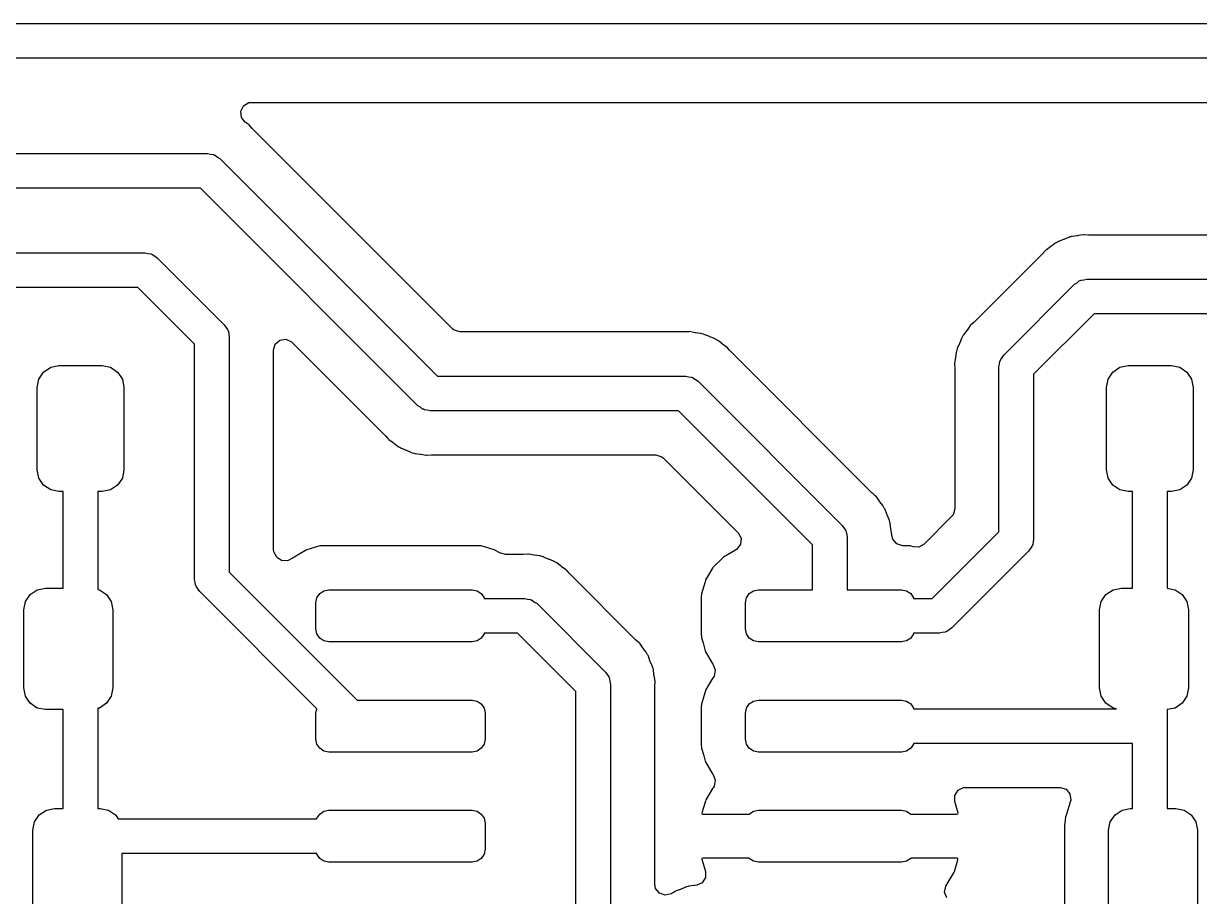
# Model space of a CAD drawing. Extents: x 61 to 228, y -146 to -45.
# Drawn here: x 180.4 to 193.96, y -55.33 to -45.27 of the extents above; entities that cross this region are included whole.
import ezdxf

# ---------------------------------------------------------------- set-up
doc = ezdxf.new("R2010")
doc.units = 0
doc.layers.add('BLACK', color=7, linetype='CONTINUOUS')

msp = doc.modelspace()

# ---------------------------------------------------------------- linework, layer by layer
at = {"layer": 'BLACK', "linetype": 'CONTINUOUS'}
for p, q in [((179.578, -45.266), (225.552, -45.266)), ((225.469, -45.666), (179.661, -45.666)), ((182.907, -46.2774), (182.939, -46.2141)), ((182.939, -46.2141), (183, -46.1782)), ((183, -46.1782), (183.031, -46.1745)), ((183.031, -46.1745), (225.206, -46.1745)), ((182.914, -46.3481), (182.907, -46.2774)), ((182.958, -46.4036), (182.914, -46.3481)), ((183.002, -46.4342), (182.958, -46.4036)), ((183.04, -46.4774), (183.002, -46.4342)), ((183.04, -46.4778), (183.04, -46.4774)), ((183.046, -46.4841), (183.04, -46.4778)), ((185.346, -48.7846), (183.046, -46.4841)), ((179.553, -46.7646), (182.525, -46.7646)), ((182.525, -46.7646), (182.557, -46.7721)), ((182.557, -46.7721), (182.591, -46.7758)), ((182.591, -46.7758), (182.6, -46.782)), ((182.6, -46.782), (182.611, -46.7845)), ((182.611, -46.7845), (182.638, -46.8054)), ((182.638, -46.8054), (182.666, -46.8232)), ((182.666, -46.8232), (185.173, -49.33)), ((182.442, -47.1646), (179.635, -47.1646)), ((184.948, -49.6714), (182.442, -47.1646)), ((192.552, -47.7116), (192.489, -47.7193)), ((192.559, -47.7107), (192.552, -47.7116)), ((192.622, -47.6997), (192.559, -47.7107)), ((192.629, -47.7002), (192.622, -47.6997)), ((192.679, -47.7036), (192.629, -47.7002)), ((192.629, -47.7002), (192.629, -47.7002)), ((192.688, -47.7039), (192.679, -47.7036)), ((194.108, -47.7039), (192.688, -47.7039)), ((192.24, -47.8409), (192.193, -47.8727)), ((192.245, -47.837), (192.24, -47.8409)), ((192.266, -47.8205), (192.245, -47.837)), ((192.29, -47.8027), (192.266, -47.8205)), ((192.296, -47.7981), (192.29, -47.8027)), ((192.29, -47.8027), (192.29, -47.8027)), ((192.303, -47.795), (192.296, -47.7981)), ((192.305, -47.7937), (192.303, -47.795)), ((192.32, -47.7855), (192.305, -47.7937)), ((192.322, -47.7842), (192.32, -47.7855)), ((192.328, -47.7799), (192.322, -47.7842)), ((192.335, -47.7772), (192.328, -47.7799)), ((192.388, -47.7573), (192.335, -47.7772)), ((192.335, -47.7772), (192.335, -47.7772)), ((192.394, -47.7548), (192.388, -47.7573)), ((192.446, -47.7322), (192.394, -47.7548)), ((192.453, -47.7292), (192.446, -47.7322)), ((192.446, -47.7322), (192.446, -47.7322)), ((192.46, -47.7279), (192.453, -47.7292)), ((192.463, -47.7271), (192.46, -47.7279)), ((192.479, -47.7226), (192.463, -47.7271)), ((192.482, -47.722), (192.479, -47.7226)), ((192.489, -47.7193), (192.482, -47.722)), ((180.193, -47.9076), (181.804, -47.9076)), ((181.804, -47.9076), (181.836, -47.9151)), ((181.836, -47.9151), (181.87, -47.9188)), ((181.87, -47.9188), (181.879, -47.925)), ((181.879, -47.925), (181.891, -47.9275)), ((181.891, -47.9275), (181.917, -47.9484)), ((181.917, -47.9484), (181.945, -47.9662)), ((181.945, -47.9662), (182.717, -48.7381)), ((192.141, -47.9288), (191.366, -48.7037)), ((192.146, -47.9236), (192.141, -47.9288)), ((192.182, -47.8827), (192.146, -47.9236)), ((192.187, -47.877), (192.182, -47.8827)), ((192.182, -47.8827), (192.182, -47.8827)), ((192.193, -47.8727), (192.187, -47.877)), ((192.193, -47.8727), (192.193, -47.8727)), ((192.518, -48.2707), (192.546, -48.253)), ((192.546, -48.253), (192.572, -48.2322)), ((192.572, -48.2322), (192.583, -48.2296)), ((192.583, -48.2296), (192.593, -48.2235)), ((192.593, -48.2235), (192.626, -48.2198)), ((192.626, -48.2198), (192.659, -48.2124)), ((192.659, -48.2124), (194.133, -48.2124)), ((181.721, -48.3076), (180.275, -48.3076)), ((182.375, -48.9621), (181.721, -48.3076)), ((191.705, -49.0838), (192.518, -48.2707)), ((192.742, -48.6124), (192.046, -49.308)), ((194.049, -48.6124), (192.742, -48.6124)), ((182.717, -48.7381), (182.735, -48.7664)), ((182.735, -48.7664), (182.755, -48.7925)), ((182.755, -48.7925), (182.758, -48.8037)), ((185.367, -48.8015), (185.346, -48.7846)), ((191.296, -48.7757), (191.279, -48.7999)), ((191.316, -48.7476), (191.296, -48.7757)), ((191.359, -48.7096), (191.316, -48.7476)), ((191.366, -48.7037), (191.359, -48.7096)), ((182.758, -48.8037), (182.764, -48.8135)), ((182.764, -48.8135), (182.768, -48.8467)), ((182.768, -48.8467), (182.775, -48.8792)), ((182.775, -48.8792), (182.775, -51.5896)), ((183.304, -48.9619), (183.357, -48.9154)), ((183.357, -48.9154), (183.428, -48.9053)), ((183.428, -48.9053), (183.492, -48.9348)), ((185.435, -48.8215), (185.367, -48.8015)), ((188.012, -48.8215), (185.435, -48.8215)), ((188.019, -48.8213), (188.012, -48.8215)), ((188.073, -48.8181), (188.019, -48.8213)), ((188.081, -48.8177), (188.073, -48.8181)), ((188.073, -48.8181), (188.073, -48.8181)), ((188.144, -48.8293), (188.081, -48.8177)), ((188.15, -48.8304), (188.144, -48.8293)), ((188.177, -48.8338), (188.15, -48.8304)), ((188.206, -48.8377), (188.177, -48.8338)), ((188.214, -48.8387), (188.206, -48.8377)), ((188.206, -48.8377), (188.206, -48.8377)), ((188.221, -48.8415), (188.214, -48.8387)), ((188.223, -48.8421), (188.221, -48.8415)), ((188.24, -48.8468), (188.223, -48.8421)), ((188.242, -48.8476), (188.24, -48.8468)), ((188.25, -48.849), (188.242, -48.8476)), ((188.308, -48.8752), (188.25, -48.849)), ((188.314, -48.8778), (188.308, -48.8752)), ((188.366, -48.8982), (188.314, -48.8778)), ((188.373, -48.901), (188.366, -48.8982)), ((188.366, -48.8982), (188.366, -48.8982)), ((188.38, -48.9054), (188.373, -48.901)), ((188.382, -48.9066), (188.38, -48.9054)), ((188.397, -48.915), (188.382, -48.9066)), ((188.399, -48.9164), (188.397, -48.915)), ((188.406, -48.9195), (188.399, -48.9164)), ((188.412, -48.9242), (188.406, -48.9195)), ((188.456, -48.9589), (188.412, -48.9242)), ((191.214, -48.895), (191.194, -48.9475)), ((191.217, -48.8879), (191.214, -48.895)), ((191.214, -48.895), (191.214, -48.895)), ((191.222, -48.8817), (191.217, -48.8879)), ((191.223, -48.8794), (191.222, -48.8817)), ((191.231, -48.8647), (191.223, -48.8794)), ((191.233, -48.8624), (191.231, -48.8647)), ((191.236, -48.8555), (191.233, -48.8624)), ((191.275, -48.8052), (191.236, -48.8555)), ((191.279, -48.7999), (191.275, -48.8052)), ((182.375, -51.6724), (182.375, -48.9621)), ((183.284, -49.0301), (183.304, -48.9619)), ((183.284, -51.3268), (183.284, -49.0301)), ((183.492, -48.9348), (183.499, -48.941)), ((183.499, -48.941), (184.568, -50.0105)), ((188.461, -48.9629), (188.456, -48.9589)), ((188.514, -48.9996), (188.461, -48.9629)), ((188.54, -49.0292), (188.514, -48.9996)), ((188.552, -49.0432), (188.54, -49.0292)), ((188.558, -49.0495), (188.552, -49.0432)), ((190.182, -50.6738), (188.558, -49.0495)), ((191.154, -49.0552), (191.147, -49.1111)), ((191.155, -49.0477), (191.154, -49.0552)), ((191.154, -49.0552), (191.154, -49.0552)), ((191.158, -49.0406), (191.155, -49.0477)), ((191.163, -49.0218), (191.158, -49.038)), ((191.158, -49.038), (191.158, -49.0406)), ((191.164, -49.0192), (191.163, -49.0218)), ((191.165, -49.0118), (191.164, -49.0192)), ((191.191, -48.9535), (191.165, -49.0118)), ((191.194, -48.9475), (191.191, -48.9535)), ((191.146, -49.1176), (191.134, -49.1804)), ((191.134, -49.1804), (191.134, -49.188)), ((191.134, -49.188), (191.134, -49.188)), ((191.134, -49.188), (191.137, -49.2426)), ((191.147, -49.1111), (191.146, -49.1176)), ((191.646, -49.2249), (191.654, -49.1923)), ((191.654, -49.1923), (191.657, -49.1591)), ((191.657, -49.1591), (191.664, -49.1494)), ((191.664, -49.1494), (191.666, -49.1382)), ((191.666, -49.1382), (191.687, -49.1121)), ((191.687, -49.1121), (191.705, -49.0838)), ((180.58, -49.3638), (180.635, -49.2827)), ((180.635, -49.2827), (180.716, -49.2285)), ((180.716, -49.2285), (180.811, -49.2095)), ((180.811, -49.2095), (181.311, -49.2095)), ((181.311, -49.2095), (181.407, -49.2285)), ((181.407, -49.2285), (181.488, -49.2827)), ((181.488, -49.2827), (181.542, -49.3638)), ((185.173, -49.33), (188.037, -49.33)), ((188.037, -49.33), (188.069, -49.3375)), ((188.069, -49.3375), (188.102, -49.3412)), ((191.137, -49.2426), (191.138, -49.2498)), ((191.138, -49.2498), (191.138, -50.8607)), ((191.646, -51.1236), (191.646, -49.2249)), ((192.046, -49.308), (192.046, -51.2067)), ((192.904, -49.3638), (192.959, -49.2827)), ((192.959, -49.2827), (193.04, -49.2285)), ((193.04, -49.2285), (193.135, -49.2095)), ((193.135, -49.2095), (193.635, -49.2095)), ((193.635, -49.2095), (193.731, -49.2285)), ((193.731, -49.2285), (193.812, -49.2827)), ((193.812, -49.2827), (193.866, -49.3638)), ((180.561, -49.4595), (180.58, -49.3638)), ((180.561, -50.4095), (180.561, -49.4595)), ((181.542, -49.3638), (181.561, -49.4595)), ((181.561, -49.4595), (181.561, -50.4095)), ((188.102, -49.3412), (188.112, -49.3474)), ((188.112, -49.3474), (188.123, -49.3499)), ((188.123, -49.3499), (188.149, -49.3708)), ((188.149, -49.3708), (188.178, -49.3886)), ((188.178, -49.3886), (189.84, -51.051)), ((192.885, -49.4595), (192.904, -49.3638)), ((192.885, -50.4095), (192.885, -49.4595)), ((193.866, -49.3638), (193.885, -49.4595)), ((193.885, -49.4595), (193.885, -50.4095)), ((184.977, -49.6892), (184.948, -49.6714)), ((185.003, -49.7101), (184.977, -49.6892)), ((185.014, -49.7126), (185.003, -49.7101)), ((185.024, -49.7188), (185.014, -49.7126)), ((185.057, -49.7225), (185.024, -49.7188)), ((185.089, -49.73), (185.057, -49.7225)), ((187.953, -49.73), (185.089, -49.73)), ((189.498, -51.275), (187.953, -49.73)), ((184.568, -50.0105), (184.574, -50.0168)), ((184.574, -50.0168), (184.604, -50.0509)), ((184.604, -50.0509), (184.612, -50.0604)), ((184.612, -50.0604), (184.665, -50.0971)), ((184.665, -50.0971), (184.67, -50.101)), ((184.67, -50.101), (184.72, -50.1405)), ((184.72, -50.1405), (184.727, -50.1436)), ((184.727, -50.1436), (184.729, -50.145)), ((184.729, -50.145), (184.744, -50.1534)), ((184.744, -50.1534), (184.746, -50.1546)), ((184.746, -50.1546), (184.753, -50.159)), ((184.753, -50.159), (184.76, -50.1617)), ((184.76, -50.1617), (184.76, -50.1618)), ((184.76, -50.1618), (184.812, -50.1822)), ((184.812, -50.1822), (184.818, -50.1848)), ((184.818, -50.1848), (184.876, -50.211)), ((184.876, -50.211), (184.884, -50.2124)), ((184.884, -50.2124), (184.886, -50.2132)), ((184.886, -50.2132), (184.903, -50.2179)), ((184.903, -50.2179), (184.905, -50.2185)), ((184.905, -50.2185), (184.912, -50.2213)), ((184.912, -50.2213), (184.92, -50.2223)), ((184.92, -50.2223), (184.976, -50.2296)), ((184.976, -50.2296), (184.982, -50.2307)), ((184.982, -50.2307), (185.021, -50.2378)), ((185.021, -50.2378), (185.045, -50.2423)), ((185.045, -50.2423), (185.053, -50.2419)), ((185.053, -50.2419), (185.107, -50.2387)), ((185.053, -50.2419), (185.053, -50.2419)), ((185.107, -50.2387), (185.114, -50.2385)), ((185.114, -50.2385), (187.691, -50.2385)), ((187.691, -50.2385), (187.759, -50.2585)), ((187.759, -50.2585), (187.78, -50.2754)), ((187.78, -50.2754), (188.639, -51.1349)), ((180.58, -50.5052), (180.561, -50.4095)), ((181.561, -50.4095), (181.542, -50.5052)), ((192.904, -50.5052), (192.885, -50.4095)), ((193.885, -50.4095), (193.866, -50.5052)), ((180.635, -50.5863), (180.58, -50.5052)), ((181.542, -50.5052), (181.488, -50.5863)), ((192.959, -50.5863), (192.904, -50.5052)), ((193.866, -50.5052), (193.812, -50.5863)), ((180.716, -50.6405), (180.635, -50.5863)), ((180.811, -50.6595), (180.716, -50.6405)), ((180.861, -50.6595), (180.811, -50.6595)), ((180.861, -51.7745), (180.861, -50.6595)), ((181.311, -50.6595), (181.261, -50.6595)), ((181.261, -50.6595), (181.261, -51.7901)), ((181.407, -50.6405), (181.311, -50.6595)), ((181.488, -50.5863), (181.407, -50.6405)), ((190.187, -50.6788), (190.182, -50.6738)), ((190.22, -50.7083), (190.187, -50.6788)), ((193.04, -50.6405), (192.959, -50.5863)), ((193.135, -50.6595), (193.04, -50.6405)), ((193.185, -50.6595), (193.135, -50.6595)), ((193.185, -51.7745), (193.185, -50.6595)), ((193.635, -50.6595), (193.585, -50.6595)), ((193.585, -50.6595), (193.585, -51.7752)), ((193.731, -50.6405), (193.635, -50.6595)), ((193.812, -50.5863), (193.731, -50.6405)), ((190.234, -50.7202), (190.22, -50.7083)), ((190.238, -50.7265), (190.234, -50.7202)), ((190.27, -50.7729), (190.238, -50.7265)), ((190.238, -50.7265), (190.238, -50.7265)), ((190.274, -50.7782), (190.27, -50.7729)), ((190.275, -50.7796), (190.274, -50.7782)), ((190.308, -50.8229), (190.275, -50.7796)), ((190.313, -50.8289), (190.308, -50.8229)), ((190.308, -50.8229), (190.308, -50.8229)), ((190.316, -50.8359), (190.313, -50.8289)), ((190.317, -50.8381), (190.316, -50.8359)), ((190.325, -50.8529), (190.317, -50.8381)), ((190.327, -50.8553), (190.325, -50.8529)), ((190.331, -50.8615), (190.327, -50.8553)), ((190.334, -50.8687), (190.331, -50.8615)), ((190.353, -50.9213), (190.334, -50.8687)), ((190.334, -50.8687), (190.334, -50.8687)), ((190.356, -50.9274), (190.353, -50.9213)), ((190.378, -50.9767), (190.356, -50.9274)), ((191.101, -50.9498), (190.785, -51.2657)), ((191.118, -50.9289), (191.101, -50.9498)), ((191.138, -50.8607), (191.118, -50.9289)), ((189.84, -51.051), (189.858, -51.0793)), ((189.858, -51.0793), (189.879, -51.1055)), ((190.382, -50.9859), (190.378, -50.9767)), ((190.383, -50.9934), (190.382, -50.9859)), ((190.384, -50.9959), (190.383, -50.9934)), ((190.388, -51.0122), (190.384, -50.9959)), ((190.389, -51.0149), (190.388, -51.0122)), ((190.392, -51.022), (190.389, -51.0149)), ((190.392, -51.0295), (190.392, -51.022)), ((190.399, -51.0854), (190.392, -51.0295)), ((190.4, -51.0919), (190.399, -51.0854)), ((190.411, -51.1548), (190.4, -51.0919)), ((188.639, -51.1349), (188.673, -51.1972)), ((188.673, -51.1972), (188.668, -51.268)), ((189.879, -51.1055), (189.881, -51.1167)), ((189.881, -51.1167), (189.887, -51.1264)), ((189.887, -51.1264), (189.891, -51.1596)), ((189.891, -51.1596), (189.898, -51.1922)), ((189.898, -51.1922), (189.898, -51.7935)), ((190.411, -51.1624), (190.411, -51.1548)), ((190.411, -51.1656), (190.411, -51.1624)), ((190.422, -51.2113), (190.411, -51.1656)), ((190.468, -51.265), (190.422, -51.2113)), ((190.876, -51.8935), (191.646, -51.1236)), ((192.046, -51.2067), (192.039, -51.2393)), ((183.287, -51.3536), (183.284, -51.3268)), ((183.321, -51.4159), (183.287, -51.3536)), ((183.653, -51.3384), (183.523, -51.415)), ((183.66, -51.3344), (183.653, -51.3384)), ((183.653, -51.3384), (183.653, -51.3384)), ((183.667, -51.3321), (183.66, -51.3344)), ((183.72, -51.317), (183.667, -51.3321)), ((183.667, -51.3321), (183.667, -51.3321)), ((183.82, -51.2879), (183.72, -51.317)), ((183.826, -51.2874), (183.82, -51.2879)), ((183.854, -51.2852), (183.826, -51.2874)), ((183.826, -51.2874), (183.826, -51.2874)), ((183.857, -51.285), (183.854, -51.2852)), ((183.854, -51.2852), (183.854, -51.2852)), ((185.64, -51.285), (183.857, -51.285)), ((185.642, -51.2852), (185.64, -51.285)), ((185.671, -51.2874), (185.642, -51.2852)), ((185.642, -51.2852), (185.642, -51.2852)), ((185.677, -51.2879), (185.671, -51.2874)), ((185.671, -51.2874), (185.671, -51.2874)), ((185.777, -51.317), (185.677, -51.2879)), ((185.829, -51.3321), (185.777, -51.317)), ((185.837, -51.3344), (185.829, -51.3321)), ((185.829, -51.3321), (185.829, -51.3321)), ((185.893, -51.3675), (185.837, -51.3344)), ((185.957, -51.385), (185.893, -51.3675)), ((188.61, -51.3344), (188.473, -51.415)), ((188.626, -51.3249), (188.61, -51.3341)), ((188.61, -51.3341), (188.61, -51.3344)), ((188.668, -51.268), (188.626, -51.3249)), ((189.498, -51.7935), (189.498, -51.275)), ((190.537, -51.285), (190.468, -51.265)), ((190.59, -51.285), (190.537, -51.285)), ((190.592, -51.2852), (190.59, -51.285)), ((190.621, -51.2874), (190.592, -51.2852)), ((190.592, -51.2852), (190.592, -51.2852)), ((190.627, -51.2879), (190.621, -51.2874)), ((190.621, -51.2874), (190.621, -51.2874)), ((190.633, -51.2897), (190.627, -51.2879)), ((190.661, -51.2976), (190.633, -51.2897)), ((190.633, -51.2897), (190.633, -51.2897)), ((190.723, -51.2998), (190.661, -51.2976)), ((190.785, -51.2657), (190.723, -51.2998)), ((191.988, -51.3478), (191.1, -52.2352)), ((192.005, -51.3195), (191.988, -51.3478)), ((192.026, -51.2934), (192.005, -51.3195)), ((192.029, -51.2822), (192.026, -51.2934)), ((192.035, -51.2725), (192.029, -51.2822)), ((192.039, -51.2393), (192.035, -51.2725)), ((183.331, -51.4264), (183.321, -51.4159)), ((183.376, -51.4553), (183.331, -51.4264)), ((183.447, -51.4604), (183.376, -51.4553)), ((183.504, -51.429), (183.447, -51.4604)), ((183.505, -51.4295), (183.504, -51.429)), ((183.508, -51.4273), (183.505, -51.4295)), ((183.509, -51.4264), (183.508, -51.4273)), ((183.517, -51.419), (183.509, -51.4264)), ((183.523, -51.415), (183.517, -51.419)), ((183.523, -51.415), (183.523, -51.415)), ((186.155, -51.385), (185.957, -51.385)), ((186.163, -51.3848), (186.155, -51.385)), ((186.217, -51.3816), (186.163, -51.3848)), ((186.225, -51.3812), (186.217, -51.3816)), ((186.217, -51.3816), (186.217, -51.3816)), ((186.288, -51.3928), (186.225, -51.3812)), ((186.294, -51.3939), (186.288, -51.3928)), ((186.32, -51.3973), (186.294, -51.3939)), ((186.35, -51.4012), (186.32, -51.3973)), ((186.358, -51.4022), (186.35, -51.4012)), ((186.35, -51.4012), (186.35, -51.4012)), ((186.365, -51.405), (186.358, -51.4022)), ((186.367, -51.4056), (186.365, -51.405)), ((186.384, -51.4103), (186.367, -51.4056)), ((186.386, -51.4111), (186.384, -51.4103)), ((186.394, -51.4125), (186.386, -51.4111)), ((186.452, -51.4387), (186.394, -51.4125)), ((186.458, -51.4413), (186.452, -51.4387)), ((186.51, -51.4617), (186.458, -51.4413)), ((186.517, -51.4645), (186.51, -51.4617)), ((186.51, -51.4617), (186.51, -51.4617)), ((186.524, -51.4689), (186.517, -51.4645)), ((186.526, -51.4701), (186.524, -51.4689)), ((186.541, -51.4785), (186.526, -51.4701)), ((186.543, -51.4799), (186.541, -51.4785)), ((186.55, -51.483), (186.543, -51.4799)), ((186.583, -51.5093), (186.55, -51.483)), ((188.467, -51.419), (188.349, -51.5367)), ((188.473, -51.415), (188.467, -51.419)), ((188.473, -51.415), (188.473, -51.415)), ((182.775, -51.5896), (184.249, -53.0635)), ((186.6, -51.5224), (186.583, -51.5093)), ((186.605, -51.5264), (186.6, -51.5224)), ((186.658, -51.5631), (186.605, -51.5264)), ((186.669, -51.5758), (186.658, -51.5631)), ((186.696, -51.6067), (186.669, -51.5758)), ((186.702, -51.613), (186.696, -51.6067)), ((187.453, -52.3644), (186.702, -51.613)), ((188.294, -51.6293), (188.264, -51.6799)), ((188.345, -51.5435), (188.294, -51.6293)), ((188.349, -51.5367), (188.345, -51.5435)), ((188.345, -51.5435), (188.345, -51.5435)), ((180.562, -51.7935), (180.658, -51.7745)), ((180.658, -51.7745), (180.861, -51.7745)), ((182.383, -51.705), (182.375, -51.6724)), ((182.386, -51.7382), (182.383, -51.705)), ((182.392, -51.748), (182.386, -51.7382)), ((182.395, -51.7592), (182.392, -51.748)), ((182.416, -51.7853), (182.395, -51.7592)), ((188.258, -51.7018), (188.218, -51.8397)), ((188.262, -51.6875), (188.258, -51.7018)), ((188.264, -51.6799), (188.262, -51.6875)), ((188.262, -51.6875), (188.262, -51.6875)), ((192.961, -51.7935), (193.057, -51.7745)), ((193.057, -51.7745), (193.185, -51.7745)), ((193.585, -51.7752), (193.678, -51.7935)), ((180.427, -51.9288), (180.481, -51.8477)), ((180.481, -51.8477), (180.562, -51.7935)), ((181.261, -51.7901), (181.279, -51.7935)), ((181.279, -51.7935), (181.36, -51.8477)), ((181.36, -51.8477), (181.414, -51.9288)), ((182.434, -51.8136), (182.416, -51.7853)), ((183.783, -53.1634), (182.434, -51.8136)), ((183.773, -51.9435), (183.785, -51.8861)), ((183.785, -51.8861), (183.817, -51.8374)), ((183.817, -51.8374), (183.866, -51.8049)), ((183.866, -51.8049), (183.923, -51.7935)), ((183.923, -51.7935), (185.573, -51.7935)), ((185.573, -51.7935), (185.631, -51.8049)), ((185.631, -51.8049), (185.679, -51.8374)), ((185.679, -51.8374), (185.712, -51.8861)), ((185.712, -51.8861), (185.713, -51.8935)), ((185.713, -51.8935), (186.18, -51.8935)), ((186.18, -51.8935), (186.213, -51.901)), ((186.213, -51.901), (186.246, -51.9047)), ((186.246, -51.9047), (186.256, -51.9109)), ((186.256, -51.9109), (186.267, -51.9134)), ((186.267, -51.9134), (186.293, -51.9343)), ((188.217, -51.8461), (188.215, -51.8694)), ((188.215, -51.8694), (188.215, -51.877)), ((188.215, -51.877), (188.215, -52.31)), ((188.218, -51.8397), (188.217, -51.8461)), ((188.217, -51.8461), (188.217, -51.8461)), ((188.723, -51.9435), (188.735, -51.8861)), ((188.735, -51.8861), (188.767, -51.8374)), ((188.767, -51.8374), (188.816, -51.8049)), ((188.816, -51.8049), (188.873, -51.7935)), ((188.873, -51.7935), (189.498, -51.7935)), ((189.898, -51.7935), (190.523, -51.7935)), ((190.523, -51.7935), (190.581, -51.8049)), ((190.581, -51.8049), (190.629, -51.8374)), ((190.629, -51.8374), (190.662, -51.8861)), ((190.662, -51.8861), (190.663, -51.8935)), ((190.663, -51.8935), (190.876, -51.8935)), ((192.826, -51.9288), (192.88, -51.8477)), ((192.88, -51.8477), (192.961, -51.7935)), ((193.678, -51.7935), (193.759, -51.8477)), ((193.759, -51.8477), (193.813, -51.9288)), ((180.408, -52.0245), (180.427, -51.9288)), ((180.408, -52.9245), (180.408, -52.0245)), ((181.414, -51.9288), (181.433, -52.0245)), ((181.433, -52.0245), (181.433, -52.9245)), ((183.773, -52.2435), (183.773, -51.9435)), ((186.293, -51.9343), (186.322, -51.9521)), ((186.322, -51.9521), (187.111, -52.7416)), ((188.723, -52.2435), (188.723, -51.9435)), ((192.807, -52.0245), (192.826, -51.9288)), ((192.807, -52.9245), (192.807, -52.0245)), ((193.813, -51.9288), (193.832, -52.0245)), ((193.832, -52.0245), (193.832, -52.9245)), ((183.785, -52.3009), (183.773, -52.2435)), ((183.817, -52.3496), (183.785, -52.3009)), ((185.712, -52.3009), (185.679, -52.3496)), ((185.713, -52.2935), (185.712, -52.3009)), ((186.097, -52.2935), (185.713, -52.2935)), ((186.769, -52.9656), (186.097, -52.2935)), ((188.215, -52.31), (188.215, -52.3124)), ((188.215, -52.3124), (188.215, -52.3125)), ((188.215, -52.3125), (188.216, -52.3249)), ((188.735, -52.3009), (188.723, -52.2435)), ((188.767, -52.3496), (188.735, -52.3009)), ((190.662, -52.3009), (190.629, -52.3496)), ((190.663, -52.2935), (190.662, -52.3009)), ((190.959, -52.2935), (190.663, -52.2935)), ((190.992, -52.2861), (190.959, -52.2935)), ((191.025, -52.2824), (190.992, -52.2861)), ((191.035, -52.2763), (191.025, -52.2824)), ((191.046, -52.2737), (191.035, -52.2763)), ((191.072, -52.2529), (191.046, -52.2737)), ((191.1, -52.2352), (191.072, -52.2529)), ((183.866, -52.3821), (183.817, -52.3496)), ((183.923, -52.3935), (183.866, -52.3821)), ((185.573, -52.3935), (183.923, -52.3935)), ((185.631, -52.3821), (185.573, -52.3935)), ((185.679, -52.3496), (185.631, -52.3821)), ((187.458, -52.3694), (187.453, -52.3644)), ((187.498, -52.405), (187.458, -52.3694)), ((187.505, -52.4108), (187.498, -52.405)), ((187.509, -52.4171), (187.505, -52.4108)), ((187.541, -52.4635), (187.509, -52.4171)), ((187.509, -52.4171), (187.509, -52.4171)), ((188.216, -52.3249), (188.218, -52.3473)), ((188.218, -52.3473), (188.235, -52.4058)), ((188.235, -52.4058), (188.261, -52.4967)), ((188.816, -52.3821), (188.767, -52.3496)), ((188.873, -52.3935), (188.816, -52.3821)), ((190.523, -52.3935), (188.873, -52.3935)), ((190.581, -52.3821), (190.523, -52.3935)), ((190.629, -52.3496), (190.581, -52.3821)), ((187.545, -52.4688), (187.541, -52.4635)), ((187.579, -52.5135), (187.545, -52.4688)), ((187.584, -52.5195), (187.579, -52.5135)), ((187.579, -52.5135), (187.579, -52.5135)), ((187.587, -52.5265), (187.584, -52.5195)), ((187.588, -52.5287), (187.587, -52.5265)), ((187.596, -52.5435), (187.588, -52.5287)), ((187.598, -52.5459), (187.596, -52.5435)), ((187.602, -52.5521), (187.598, -52.5459)), ((187.605, -52.5593), (187.602, -52.5521)), ((187.624, -52.6119), (187.605, -52.5593)), ((187.605, -52.5593), (187.605, -52.5593)), ((188.261, -52.4967), (188.264, -52.5071)), ((188.264, -52.5071), (188.349, -52.6503)), ((187.627, -52.618), (187.624, -52.6119)), ((187.65, -52.6696), (187.627, -52.618)), ((187.653, -52.6765), (187.65, -52.6696)), ((187.654, -52.684), (187.653, -52.6765)), ((187.655, -52.6865), (187.654, -52.684)), ((187.659, -52.7028), (187.655, -52.6865)), ((187.66, -52.7055), (187.659, -52.7028)), ((187.663, -52.7126), (187.66, -52.7055)), ((187.669, -52.7679), (187.663, -52.7126)), ((188.349, -52.6503), (188.352, -52.653)), ((188.352, -52.653), (188.377, -52.7174)), ((188.377, -52.7174), (188.363, -52.787)), ((187.111, -52.7416), (187.129, -52.7699)), ((187.129, -52.7699), (187.15, -52.7961)), ((187.15, -52.7961), (187.152, -52.8073)), ((187.152, -52.8073), (187.158, -52.817)), ((187.158, -52.817), (187.162, -52.8502)), ((187.162, -52.8502), (187.169, -52.8828)), ((187.67, -52.776), (187.669, -52.7679)), ((187.671, -52.7825), (187.67, -52.776)), ((187.682, -52.8454), (187.671, -52.7825)), ((187.678, -52.9032), (187.682, -52.853)), ((187.682, -52.853), (187.682, -52.8454)), ((187.682, -52.853), (187.682, -52.853)), ((188.349, -52.8067), (188.264, -52.9499)), ((188.353, -52.8028), (188.349, -52.8067)), ((188.363, -52.787), (188.353, -52.8028)), ((180.427, -53.0202), (180.408, -52.9245)), ((181.433, -52.9245), (181.414, -53.0202)), ((186.769, -59.5657), (186.769, -52.9656)), ((187.169, -52.8828), (187.169, -59.6488)), ((187.678, -52.9117), (187.678, -52.9032)), ((187.678, -55.1877), (187.678, -52.9117)), ((188.255, -52.9824), (188.218, -53.1097)), ((188.262, -52.9575), (188.255, -52.9824)), ((188.264, -52.9499), (188.262, -52.9575)), ((188.262, -52.9575), (188.262, -52.9575)), ((192.826, -53.0202), (192.807, -52.9245)), ((193.832, -52.9245), (193.813, -53.0202)), ((180.481, -53.1013), (180.427, -53.0202)), ((180.562, -53.1555), (180.481, -53.1013)), ((181.36, -53.1013), (181.279, -53.1555)), ((181.414, -53.0202), (181.36, -53.1013)), ((184.249, -53.0635), (185.573, -53.0635)), ((185.573, -53.0635), (185.631, -53.0749)), ((185.631, -53.0749), (185.679, -53.1074)), ((185.679, -53.1074), (185.712, -53.1561)), ((188.218, -53.1097), (188.215, -53.147)), ((188.735, -53.1561), (188.767, -53.1074)), ((188.767, -53.1074), (188.816, -53.0749)), ((188.816, -53.0749), (188.873, -53.0635)), ((188.873, -53.0635), (190.523, -53.0635)), ((190.523, -53.0635), (190.581, -53.0749)), ((190.581, -53.0749), (190.629, -53.1074)), ((190.629, -53.1074), (190.662, -53.1561)), ((192.88, -53.1013), (192.826, -53.0202)), ((192.961, -53.1555), (192.88, -53.1013)), ((193.759, -53.1013), (193.678, -53.1555)), ((193.813, -53.0202), (193.759, -53.1013)), ((180.658, -53.1745), (180.562, -53.1555)), ((180.861, -53.1745), (180.658, -53.1745)), ((180.861, -54.3145), (180.861, -53.1745)), ((181.279, -53.1555), (181.261, -53.1589)), ((181.261, -53.1589), (181.261, -54.3145)), ((183.773, -53.2135), (183.783, -53.1634)), ((183.773, -53.5135), (183.773, -53.2135)), ((185.712, -53.1561), (185.723, -53.2135)), ((185.723, -53.2135), (185.723, -53.5135)), ((188.215, -53.147), (188.215, -53.58)), ((188.723, -53.2135), (188.735, -53.1561)), ((188.723, -53.5135), (188.723, -53.2135)), ((190.662, -53.1561), (190.663, -53.1635)), ((190.663, -53.1635), (193.002, -53.1635)), ((193.002, -53.1635), (192.961, -53.1555)), ((193.678, -53.1555), (193.585, -53.1738)), ((193.585, -53.1738), (193.585, -54.3145)), ((183.785, -53.5709), (183.773, -53.5135)), ((185.723, -53.5135), (185.712, -53.5709)), ((188.735, -53.5709), (188.723, -53.5135)), ((183.817, -53.6196), (183.785, -53.5709)), ((183.866, -53.6521), (183.817, -53.6196)), ((183.923, -53.6635), (183.866, -53.6521)), ((185.573, -53.6635), (183.923, -53.6635)), ((185.631, -53.6521), (185.573, -53.6635)), ((185.679, -53.6196), (185.631, -53.6521)), ((185.712, -53.5709), (185.679, -53.6196)), ((188.215, -53.58), (188.215, -53.5824)), ((188.215, -53.5824), (188.215, -53.5825)), ((188.215, -53.5825), (188.217, -53.6095)), ((188.217, -53.6095), (188.218, -53.6173)), ((188.218, -53.6173), (188.239, -53.6903)), ((188.767, -53.6196), (188.735, -53.5709)), ((188.816, -53.6521), (188.767, -53.6196)), ((188.873, -53.6635), (188.816, -53.6521)), ((190.523, -53.6635), (188.873, -53.6635)), ((190.581, -53.6521), (190.523, -53.6635)), ((190.629, -53.6196), (190.581, -53.6521)), ((190.662, -53.5709), (190.629, -53.6196)), ((190.663, -53.5635), (190.662, -53.5709)), ((193.185, -53.5635), (190.663, -53.5635)), ((193.185, -54.3145), (193.185, -53.5635)), ((188.239, -53.6903), (188.261, -53.7663)), ((188.261, -53.7663), (188.264, -53.7771)), ((188.264, -53.7771), (188.349, -53.9203)), ((188.349, -53.9203), (188.352, -53.9232)), ((188.352, -53.9232), (188.377, -53.9878)), ((188.351, -54.0761), (188.345, -54.0838)), ((188.363, -54.0574), (188.351, -54.0761)), ((188.377, -53.9878), (188.363, -54.0574)), ((191.175, -54.1025), (191.239, -54.0732)), ((191.239, -54.0732), (191.257, -54.072)), ((191.257, -54.072), (192.351, -54.072)), ((192.351, -54.072), (192.419, -54.092)), ((188.269, -54.2133), (188.263, -54.2277)), ((188.345, -54.0838), (188.269, -54.2133)), ((191.136, -54.1622), (191.175, -54.1025)), ((191.136, -54.2332), (191.136, -54.1622)), ((192.419, -54.092), (192.465, -54.1457)), ((192.465, -54.1457), (192.475, -54.2159)), ((192.475, -54.2159), (192.468, -54.2416)), ((180.585, -54.3877), (180.666, -54.3335)), ((180.666, -54.3335), (180.761, -54.3145)), ((180.761, -54.3145), (180.861, -54.3145)), ((181.261, -54.3145), (181.286, -54.3145)), ((181.286, -54.3145), (181.382, -54.3335)), ((181.382, -54.3335), (181.463, -54.3877)), ((183.817, -54.3774), (183.866, -54.3449)), ((183.866, -54.3449), (183.923, -54.3335)), ((183.923, -54.3335), (185.573, -54.3335)), ((185.573, -54.3335), (185.631, -54.3449)), ((185.631, -54.3449), (185.679, -54.3774)), ((188.263, -54.2277), (188.223, -54.3621)), ((188.767, -54.3774), (188.816, -54.3449)), ((188.816, -54.3449), (188.873, -54.3335)), ((188.873, -54.3335), (190.523, -54.3335)), ((190.523, -54.3335), (190.581, -54.3449)), ((190.581, -54.3449), (190.629, -54.3774)), ((191.175, -54.3676), (191.136, -54.2332)), ((192.468, -54.2418), (192.423, -54.3797)), ((192.468, -54.2416), (192.468, -54.2418)), ((192.984, -54.3877), (193.065, -54.3335)), ((193.065, -54.3335), (193.16, -54.3145)), ((193.16, -54.3145), (193.185, -54.3145)), ((193.585, -54.3145), (193.685, -54.3145)), ((193.685, -54.3145), (193.781, -54.3335)), ((193.781, -54.3335), (193.862, -54.3877)), ((180.511, -54.5645), (180.53, -54.4688)), ((180.53, -54.4688), (180.585, -54.3877)), ((181.463, -54.3877), (181.494, -54.4335)), ((181.494, -54.4335), (183.783, -54.4335)), ((183.783, -54.4335), (183.785, -54.4261)), ((183.785, -54.4261), (183.817, -54.3774)), ((185.679, -54.3774), (185.712, -54.4261)), ((185.712, -54.4261), (185.723, -54.4835)), ((185.723, -54.4835), (185.723, -54.7835)), ((188.223, -54.3621), (188.224, -54.3762)), ((188.224, -54.3762), (188.231, -54.3795)), ((188.231, -54.3795), (188.766, -54.3795)), ((188.766, -54.3795), (188.767, -54.3774)), ((190.629, -54.3774), (190.631, -54.3795)), ((190.631, -54.3795), (191.16, -54.3795)), ((191.16, -54.3795), (191.174, -54.3755)), ((191.174, -54.3755), (191.175, -54.3676)), ((192.413, -54.4096), (192.402, -54.5141)), ((192.423, -54.3797), (192.413, -54.4096)), ((192.91, -54.5645), (192.929, -54.4688)), ((192.929, -54.4688), (192.984, -54.3877)), ((193.862, -54.3877), (193.916, -54.4688)), ((193.916, -54.4688), (193.935, -54.5645)), ((180.511, -55.4645), (180.511, -54.5645)), ((192.402, -54.5141), (192.402, -55.5149)), ((192.91, -55.4645), (192.91, -54.5645)), ((193.935, -54.5645), (193.935, -55.4645)), ((183.783, -54.8335), (181.536, -54.8335)), ((181.536, -54.8335), (181.536, -55.4645)), ((183.785, -54.8409), (183.783, -54.8335)), ((183.817, -54.8896), (183.785, -54.8409)), ((183.866, -54.9221), (183.817, -54.8896)), ((185.679, -54.8896), (185.631, -54.9221)), ((185.712, -54.8409), (185.679, -54.8896)), ((185.723, -54.7835), (185.712, -54.8409)), ((188.223, -54.8915), (188.222, -54.8994)), ((188.237, -54.8875), (188.223, -54.8915)), ((188.766, -54.8875), (188.237, -54.8875)), ((188.767, -54.8896), (188.766, -54.8875)), ((188.816, -54.9221), (188.767, -54.8896)), ((190.629, -54.8896), (190.581, -54.9221)), ((190.631, -54.8875), (190.629, -54.8896)), ((191.166, -54.8875), (190.631, -54.8875)), ((191.173, -54.8908), (191.166, -54.8875)), ((191.173, -54.9049), (191.173, -54.8908)), ((183.923, -54.9335), (183.866, -54.9221)), ((185.573, -54.9335), (183.923, -54.9335)), ((185.631, -54.9221), (185.573, -54.9335)), ((188.222, -54.8994), (188.262, -55.0386)), ((188.873, -54.9335), (188.816, -54.9221)), ((190.523, -54.9335), (188.873, -54.9335)), ((190.581, -54.9221), (190.523, -54.9335)), ((191.134, -55.0393), (191.173, -54.9049)), ((188.262, -55.1096), (188.224, -55.1693)), ((188.262, -55.0386), (188.262, -55.1096)), ((191.051, -55.1832), (191.128, -55.0537)), ((191.128, -55.0537), (191.134, -55.0393)), ((187.687, -55.2357), (187.678, -55.1877)), ((187.732, -55.2911), (187.687, -55.2357)), ((187.799, -55.3136), (187.732, -55.2911)), ((187.868, -55.2961), (187.799, -55.3136)), ((187.872, -55.2938), (187.868, -55.2961)), ((187.878, -55.2892), (187.872, -55.2938)), ((187.885, -55.2861), (187.878, -55.2892)), ((187.887, -55.2848), (187.885, -55.2861)), ((187.902, -55.2766), (187.887, -55.2848)), ((187.904, -55.2753), (187.902, -55.2766)), ((187.911, -55.271), (187.904, -55.2753)), ((187.918, -55.2683), (187.911, -55.271)), ((187.95, -55.2561), (187.918, -55.2683)), ((187.918, -55.2683), (187.918, -55.2683)), ((187.97, -55.2484), (187.95, -55.2561)), ((187.976, -55.2459), (187.97, -55.2484)), ((188.035, -55.2203), (187.976, -55.2459)), ((188.042, -55.219), (188.035, -55.2203)), ((188.045, -55.2182), (188.042, -55.219)), ((188.061, -55.2137), (188.045, -55.2182)), ((188.064, -55.2131), (188.061, -55.2137)), ((188.071, -55.2104), (188.064, -55.2131)), ((188.134, -55.2027), (188.071, -55.2104)), ((188.141, -55.2018), (188.134, -55.2027)), ((188.163, -55.1979), (188.141, -55.2018)), ((188.224, -55.1693), (188.163, -55.1979)), ((191.02, -55.2792), (191.033, -55.2096)), ((191.045, -55.3438), (191.02, -55.2792)), ((191.033, -55.2096), (191.046, -55.1909)), ((191.046, -55.1909), (191.051, -55.1832))]:
    msp.add_line(p, q, dxfattribs=at)

doc.saveas('drawing.dxf')
